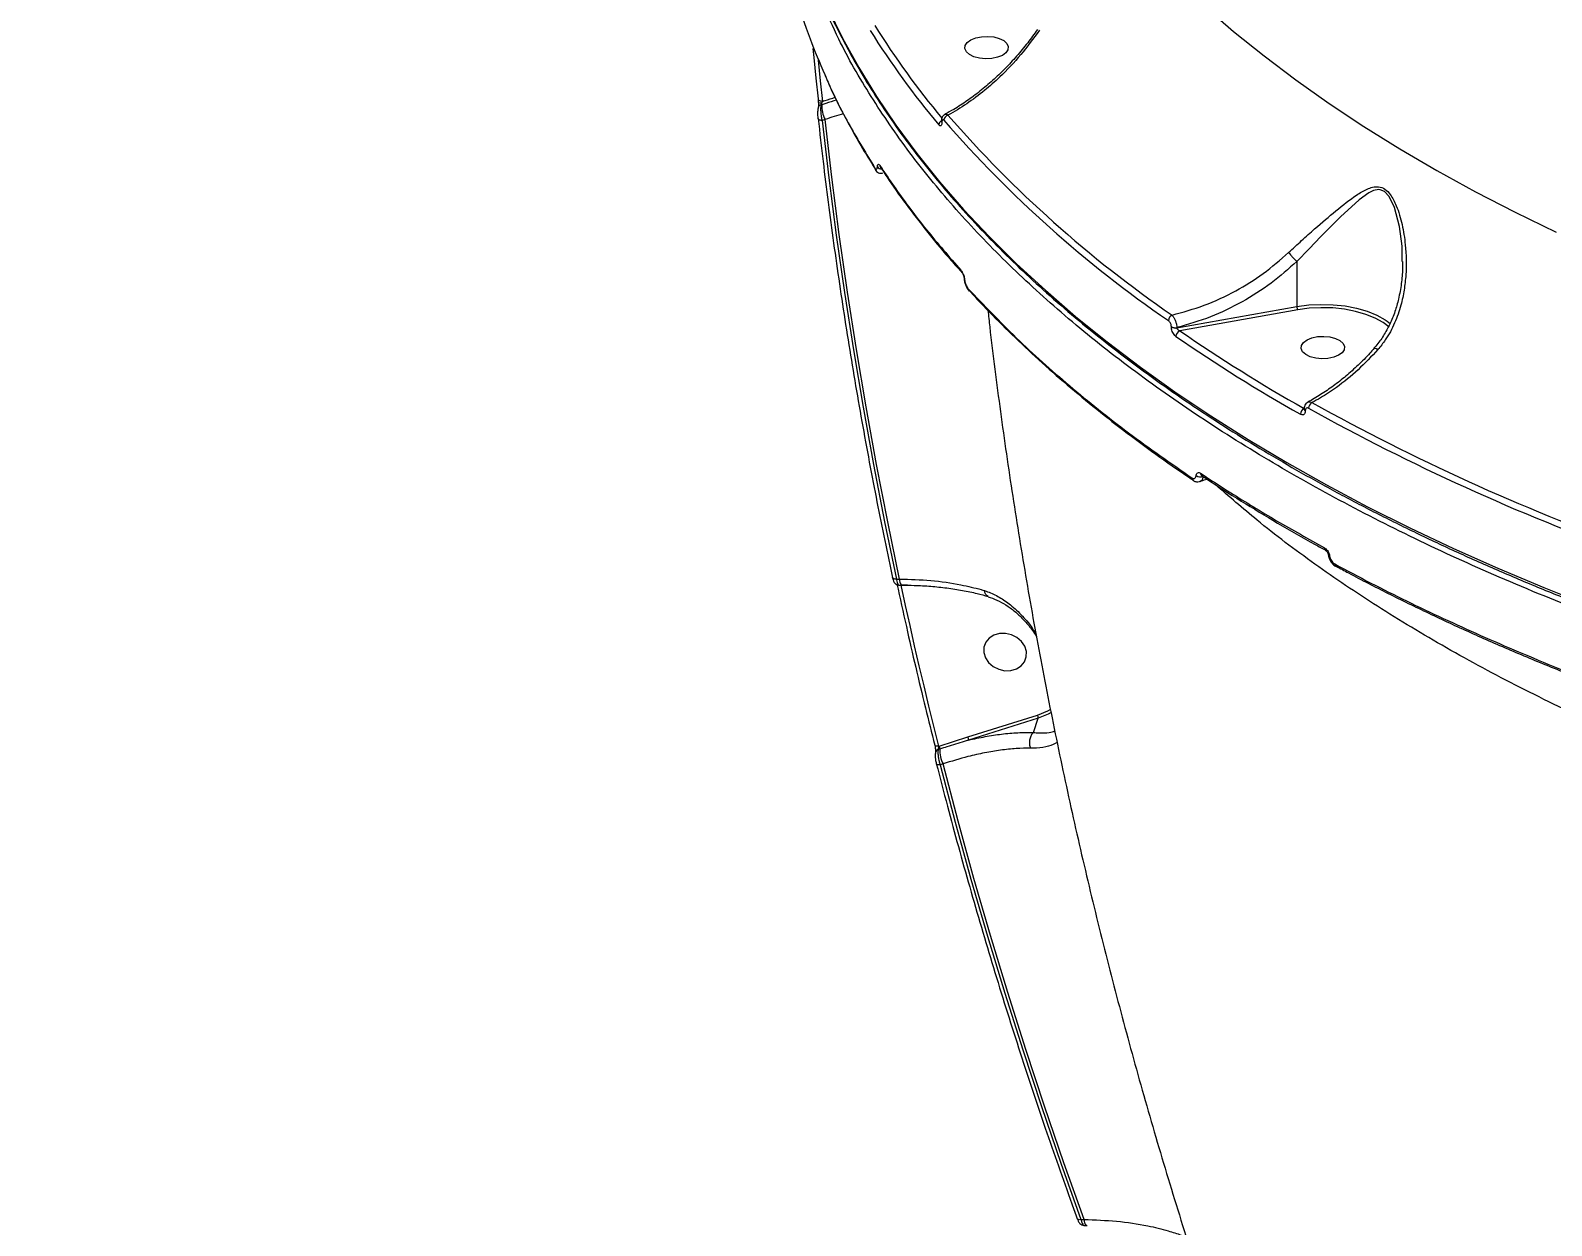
# Model space of a CAD drawing. Header units: millimetres. Extents: x -6523 to 7556, y -5559 to 6101.
# Drawn here: x 903.7 to 1218, y -1544.3 to -1297.4 of the extents above; entities that cross this region are included whole.
import ezdxf

# ---------------------------------------------------------------- set-up
doc = ezdxf.new("R2010")
doc.units = ezdxf.units.MM
for name, color, linetype in [('DIKOM_ОБЪЕКТ', 7, 'Continuous'), ('DIKOM_РАЗМЕР_ЗОНА', 7, 'Continuous'), ('DIKOM_РАЗМЕР_ОБЪЕКТА', 7, 'Continuous')]:
    doc.layers.add(name, color=color, linetype=linetype)
doc.styles.add('style1', font='arial.ttf', dxfattribs={"width": 0.8})
doc.dimstyles.new('1-50', dxfattribs={"dimtxt": 300, "dimasz": 200, "dimexe": 100, "dimexo": 0, "dimgap": 100, "dimtad": 1, "dimtxsty": 'style1', "dimcen": 200, "dimclrd": 7, "dimclre": 7, "dimclrt": 7, "dimadec": 1, "dimazin": 2, "dimtfac": 1, "dimtmove": 0, "dimatfit": 2, "dimfxl": 0, "dimlwd": 25, "dimlwe": 18, "dimarcsym": 0})

# ---------------------------------------------------------------- blocks, each defined once
blk = doc.blocks.new('*D10')
at = {"layer": 'Defpoints', "color": 0, "transparency": 16777216}
for p in [(-1823.23, 4314.24), (3842.01, -3170.82), (6537.88, -3170.82)]:
    blk.add_point(p, dxfattribs=at)
at = {"layer": 'DIKOM_РАЗМЕР_ОБЪЕКТА', "color": 7, "lineweight": 18, "transparency": 16777216}
for p, q in [((-1823.23, 4314.24), (6637.88, 4314.24)), ((3842.01, -3170.82), (6637.88, -3170.82))]:
    blk.add_line(p, q, dxfattribs=at)
at = {"layer": 'DIKOM_РАЗМЕР_ОБЪЕКТА', "color": 7, "lineweight": 25, "transparency": 16777216}
blk.add_line((6537.88, 3914.24), (6537.88, -2770.82), dxfattribs=at)
at = {"layer": 'DIKOM_РАЗМЕР_ОБЪЕКТА', "color": 7, "transparency": 16777216}
for points in [[(6471.22, 3914.24), (6604.55, 3914.24), (6537.88, 4314.24)], [(6471.22, -2770.82), (6604.55, -2770.82), (6537.88, -3170.82)]]:
    blk.add_solid(points, dxfattribs=at)
at = {"layer": 'DIKOM_РАЗМЕР_ОБЪЕКТА', "color": 7, "transparency": 16777216, "insert": (6304.71, 207.11), "char_height": 300, "attachment_point": 5, "rotation": 90, "style": 'style1'}
blk.add_mtext('7500', dxfattribs=at)
blk = doc.blocks.new('*D11')
at = {"layer": 'Defpoints', "color": 0, "transparency": 16777216}
for p in [(-5022.71, -299.32), (4115.33, -1753.09), (4115.33, -4391.39)]:
    blk.add_point(p, dxfattribs=at)
at = {"layer": 'DIKOM_РАЗМЕР_ОБЪЕКТА', "color": 7, "lineweight": 18, "transparency": 16777216}
for p, q in [((-5022.71, -299.32), (-5022.71, -4491.39)), ((4115.33, -1753.09), (4115.33, -4491.39))]:
    blk.add_line(p, q, dxfattribs=at)
at = {"layer": 'DIKOM_РАЗМЕР_ОБЪЕКТА', "color": 7, "lineweight": 25, "transparency": 16777216}
blk.add_line((-4622.71, -4391.39), (3715.33, -4391.39), dxfattribs=at)
at = {"layer": 'DIKOM_РАЗМЕР_ОБЪЕКТА', "color": 7, "transparency": 16777216}
for points in [[(-4622.71, -4324.73), (-4622.71, -4458.06), (-5022.71, -4391.39)], [(3715.33, -4324.73), (3715.33, -4458.06), (4115.33, -4391.39)]]:
    blk.add_solid(points, dxfattribs=at)
at = {"layer": 'DIKOM_РАЗМЕР_ОБЪЕКТА', "color": 7, "transparency": 16777216, "insert": (-175.12, -4158.22), "char_height": 300, "attachment_point": 5, "style": 'style1'}
blk.add_mtext('9150', dxfattribs=at)
blk = doc.blocks.new('*D12')
at = {"layer": 'Defpoints', "color": 0, "transparency": 16777216}
for p in [(-6522.71, -395.62), (6102.86, -1877.31), (6102.86, -5458.89)]:
    blk.add_point(p, dxfattribs=at)
at = {"layer": 'DIKOM_РАЗМЕР_ЗОНА', "color": 7, "lineweight": 18, "transparency": 16777216}
for p, q in [((-6522.71, -395.62), (-6522.71, -5558.89)), ((6102.86, -1877.31), (6102.86, -5558.89))]:
    blk.add_line(p, q, dxfattribs=at)
at = {"layer": 'DIKOM_РАЗМЕР_ЗОНА', "color": 7, "lineweight": 25, "transparency": 16777216}
blk.add_line((-6122.71, -5458.89), (5702.86, -5458.89), dxfattribs=at)
at = {"layer": 'DIKOM_РАЗМЕР_ЗОНА', "color": 7, "transparency": 16777216}
for points in [[(-6122.71, -5392.23), (-6122.71, -5525.56), (-6522.71, -5458.89)], [(5702.86, -5392.23), (5702.86, -5525.56), (6102.86, -5458.89)]]:
    blk.add_solid(points, dxfattribs=at)
at = {"layer": 'DIKOM_РАЗМЕР_ЗОНА', "color": 7, "transparency": 16777216, "insert": (78.38, -5225.72), "char_height": 300, "attachment_point": 5, "style": 'style1'}
blk.add_mtext('12600', dxfattribs=at)
blk = doc.blocks.new('*D13')
at = {"layer": 'Defpoints', "color": 0, "transparency": 16777216}
for p in [(-2358.18, 6101.03), (4341.71, -4605.15), (7455.88, -4605.15)]:
    blk.add_point(p, dxfattribs=at)
at = {"layer": 'DIKOM_РАЗМЕР_ЗОНА', "color": 7, "lineweight": 18, "transparency": 16777216}
for p, q in [((-2358.18, 6101.03), (7555.88, 6101.03)), ((4341.71, -4605.15), (7555.88, -4605.15))]:
    blk.add_line(p, q, dxfattribs=at)
at = {"layer": 'DIKOM_РАЗМЕР_ЗОНА', "color": 7, "lineweight": 25, "transparency": 16777216}
blk.add_line((7455.88, 5701.03), (7455.88, -4205.15), dxfattribs=at)
at = {"layer": 'DIKOM_РАЗМЕР_ЗОНА', "color": 7, "transparency": 16777216}
for points in [[(7389.22, 5701.03), (7522.55, 5701.03), (7455.88, 6101.03)], [(7389.22, -4205.15), (7522.55, -4205.15), (7455.88, -4605.15)]]:
    blk.add_solid(points, dxfattribs=at)
at = {"layer": 'DIKOM_РАЗМЕР_ЗОНА', "color": 7, "transparency": 16777216, "insert": (7222.71, 375.61), "char_height": 300, "attachment_point": 5, "rotation": 90, "style": 'style1'}
blk.add_mtext('10700', dxfattribs=at)

msp = doc.modelspace()

# ---------------------------------------------------------------- linework, layer by layer
at = {"layer": 'DIKOM_ОБЪЕКТ', "color": 7, "linetype": 'Continuous', "lineweight": 15}
for p, q in [((1067.916, -1306.776), (1068.084, -1307.155)), ((1067.227, -1312.746), (1067.021, -1312.81)), ((1067.888, -1315.812), (1067.263, -1316.007)), ((1091.928, -1316.113), (1091.928, -1316.181)), ((1092.012, -1316.318), (1092.012, -1316.387)), ((1165.352, -1345.119), (1165.352, -1354.451)), ((1140.551, -1358.859), (1165.352, -1354.451)), ((1165.515, -1355.123), (1141.162, -1359.452)), ((1184.009, -1357.464), (1184.702, -1357.991)), ((1139.42, -1358.679), (1139.42, -1358.61)), ((1140.551, -1358.791), (1140.551, -1358.859)), ((1166.831, -1375.603), (1166.831, -1375.65)), ((1167.093, -1375.95), (1167.093, -1375.997)), ((1143.935, -1390.371), (1143.888, -1390.343)), ((1082.621, -1410.75), (1083.269, -1410.749)), ((1173.459, -1408.164), (1173.407, -1408.14)), ((1083.135, -1411.982), (1083.708, -1411.981)), ((1084.012, -1412.03), (1083.512, -1412.031)), ((1083.708, -1411.981), (1083.693, -1411.98)), ((1084.926, -1412.034), (1084.012, -1412.03)), ((1097.376, -1443.352), (1111.792, -1438.832)), ((1111.912, -1439.493), (1097.497, -1444.013)), ((1110.904, -1442.437), (1111.912, -1439.493)), ((1091.335, -1445.286), (1091.457, -1445.248)), ((1091.457, -1445.248), (1097.376, -1443.352)), ((1091.589, -1445.861), (1091.225, -1445.976)), ((1090.853, -1448.858), (1090.85, -1448.843)), ((1092.25, -1448.927), (1091.648, -1449.116)), ((1119.969, -1542.884), (1119.965, -1542.873)), ((1120.735, -1543.049), (1121.396, -1543.048)), ((1121.414, -1544.281), (1121.835, -1544.28)), ((1121.835, -1544.28), (1121.821, -1544.279))]:
    msp.add_line(p, q, dxfattribs=at)
at = {"layer": 'DIKOM_ОБЪЕКТ', "color": 7, "linetype": 'Continuous', "lineweight": 15, "flags": 128}
for points in [[(1068.507, -1292.949), (1071.498, -1299.035), (1074.83, -1305.074), (1078.501, -1311.06), (1082.508, -1316.989), (1086.847, -1322.855), (1091.515, -1328.655), (1096.508, -1334.382), (1101.821, -1340.032), (1107.45, -1345.6), (1113.391, -1351.082), (1119.638, -1356.472), (1126.187, -1361.767), (1133.03, -1366.962), (1140.164, -1372.053), (1147.581, -1377.034), (1155.276, -1381.903), (1163.242, -1386.654), (1171.472, -1391.285), (1179.96, -1395.791), (1188.698, -1400.168), (1197.679, -1404.412), (1206.895, -1408.521), (1216.339, -1412.489), (1226.003, -1416.316)], [(1146.3, -1292.48), (1152.279, -1297.631), (1158.56, -1302.685), (1165.138, -1307.638), (1172.006, -1312.486), (1179.157, -1317.224), (1186.586, -1321.847), (1194.286, -1326.351), (1202.248, -1330.732), (1210.466, -1334.986), (1218.932, -1339.109)], [(1098.995, -1298.949), (1100.184, -1298.704), (1101.459, -1298.641), (1102.717, -1298.766), (1103.855, -1299.068), (1104.782, -1299.523), (1105.422, -1300.095), (1105.724, -1300.736), (1105.663, -1301.395), (1105.245, -1302.018), (1104.502, -1302.555), (1103.495, -1302.963), (1102.306, -1303.208), (1101.031, -1303.271), (1099.773, -1303.146), (1098.635, -1302.844), (1097.708, -1302.389), (1097.067, -1301.817), (1096.765, -1301.176), (1096.826, -1300.517), (1097.245, -1299.894), (1097.988, -1299.357), (1098.995, -1298.949)], [(1066.502, -1311.566), (1066.053, -1307.298), (1065.624, -1303.031), (1065.438, -1301.108)], [(1066.43, -1303.46), (1066.438, -1303.536), (1066.866, -1307.8), (1067.314, -1312.064)], [(1066.477, -1313.344), (1066.467, -1313.423), (1066.473, -1313.541)], [(1067.314, -1312.064), (1067.13, -1312.053), (1066.959, -1312.024), (1066.808, -1311.977), (1066.681, -1311.915), (1066.585, -1311.84), (1066.521, -1311.755), (1066.493, -1311.662), (1066.502, -1311.566)], [(1066.533, -1312.317), (1066.533, -1312.317), (1066.547, -1312.307)], [(1067.263, -1316.007), (1067.08, -1315.997), (1066.91, -1315.968), (1066.759, -1315.923), (1066.633, -1315.862), (1066.536, -1315.788), (1066.472, -1315.703), (1066.443, -1315.611), (1066.45, -1315.515)], [(1067.263, -1316.007), (1068.648, -1327.863), (1070.186, -1339.718), (1071.877, -1351.571), (1073.721, -1363.42), (1075.718, -1375.264), (1077.867, -1387.101), (1080.168, -1398.931), (1082.621, -1410.75)], [(1083.269, -1410.749), (1080.811, -1398.905), (1078.505, -1387.052), (1076.352, -1375.19), (1074.352, -1363.321), (1072.505, -1351.448), (1070.812, -1339.571), (1069.273, -1327.691), (1067.888, -1315.812)], [(1187.085, -1345.126), (1187.088, -1341.995), (1186.575, -1337.905), (1185.531, -1333.975), (1184.443, -1331.727), (1183.472, -1330.689), (1182.535, -1330.304), (1182.277, -1330.281), (1181.207, -1330.465), (1180.183, -1330.959), (1178.201, -1332.4), (1174.358, -1335.919), (1170.321, -1339.985), (1167.865, -1342.498), (1165.352, -1345.116), (1165.351, -1345.117), (1165.351, -1345.117)], [(1165.352, -1354.451), (1167.794, -1354.125), (1170.304, -1353.994), (1172.824, -1354.062), (1175.294, -1354.327), (1177.657, -1354.783), (1179.857, -1355.419), (1181.843, -1356.221), (1183.569, -1357.169), (1184.009, -1357.464)], [(1184.347, -1358.614), (1183.179, -1357.758), (1181.505, -1356.839), (1179.579, -1356.062), (1177.446, -1355.445), (1175.155, -1355.003), (1172.76, -1354.746), (1170.317, -1354.68), (1167.883, -1354.807), (1165.515, -1355.123)], [(1168.454, -1360.911), (1169.643, -1360.666), (1170.918, -1360.604), (1172.176, -1360.728), (1173.314, -1361.031), (1174.241, -1361.486), (1174.882, -1362.057), (1175.184, -1362.698), (1175.123, -1363.357), (1174.704, -1363.981), (1173.961, -1364.518), (1172.954, -1364.926), (1171.765, -1365.171), (1170.49, -1365.234), (1169.232, -1365.109), (1168.094, -1364.807), (1167.167, -1364.351), (1166.526, -1363.78), (1166.224, -1363.139), (1166.285, -1362.48), (1166.704, -1361.857), (1167.447, -1361.319), (1168.454, -1360.911)], [(1082.621, -1410.75), (1082.441, -1410.754), (1082.273, -1410.74), (1082.124, -1410.708), (1081.999, -1410.659), (1081.904, -1410.594), (1081.841, -1410.517), (1081.817, -1410.452)], [(1083.512, -1412.031), (1084.424, -1416.194), (1085.355, -1420.355), (1086.305, -1424.514), (1087.274, -1428.672), (1088.261, -1432.828), (1089.267, -1436.983), (1090.292, -1441.136), (1091.335, -1445.286)], [(1103.88, -1421.994), (1102.725, -1422.33), (1101.759, -1422.949), (1101.061, -1423.8), (1100.688, -1424.815), (1100.669, -1425.911), (1101.006, -1426.999), (1101.672, -1427.992), (1102.612, -1428.809), (1103.752, -1429.384), (1104.998, -1429.669), (1106.249, -1429.643), (1107.404, -1429.307), (1108.369, -1428.688), (1109.067, -1427.837), (1109.441, -1426.823), (1109.46, -1425.726), (1109.123, -1424.638), (1108.457, -1423.645), (1107.516, -1422.828), (1106.377, -1422.254), (1105.131, -1421.968), (1103.88, -1421.994)], [(1111.792, -1438.832), (1113.918, -1437.968), (1114.519, -1437.648)], [(1114.613, -1438.335), (1113.995, -1438.657), (1111.912, -1439.493)], [(1091.335, -1445.286), (1091.155, -1445.296), (1090.988, -1445.287), (1090.84, -1445.26), (1090.717, -1445.215), (1090.623, -1445.153), (1090.561, -1445.078), (1090.54, -1445.025)], [(1091.648, -1449.116), (1091.468, -1449.127), (1091.302, -1449.118), (1091.154, -1449.091), (1091.031, -1449.047), (1090.937, -1448.986), (1090.875, -1448.912), (1090.853, -1448.858)], [(1091.648, -1449.116), (1094.757, -1460.931), (1098.018, -1472.729), (1101.43, -1484.506), (1104.992, -1496.263), (1108.704, -1507.997), (1112.566, -1519.708), (1116.576, -1531.392), (1120.735, -1543.049)], [(1121.396, -1543.048), (1117.227, -1531.368), (1113.208, -1519.66), (1109.338, -1507.927), (1105.618, -1496.169), (1102.049, -1484.389), (1098.631, -1472.587), (1095.365, -1460.766), (1092.25, -1448.927)], [(1120.735, -1543.049), (1120.56, -1543.074), (1120.398, -1543.08), (1120.255, -1543.067), (1120.135, -1543.034), (1120.044, -1542.983), (1119.984, -1542.916), (1119.969, -1542.884)], [(1122.005, -1544.329), (1121.83, -1544.355), (1121.668, -1544.361), (1121.524, -1544.348), (1121.404, -1544.315), (1121.313, -1544.264), (1121.254, -1544.196), (1121.24, -1544.167)]]:
    msp.add_lwpolyline(points, dxfattribs=at)
at = {"layer": 'DIKOM_ОБЪЕКТ', "color": 7, "linetype": 'Continuous', "lineweight": 15}
for centre, radius, start, end in [((1223.904, -1205.585), 173.084, 212.03978, 220.03685), ((1224.324, -1204.913), 172.452, 212.03737, 219.88781), ((1067.172, -1313.508), 0.714, 102.16863, 166.71715), ((1066.988, -1310.185), 2.18, 257.94894, 275.12348), ((1066.281, -1312.656), 0.95, 354.55798, 18.3688), ((1072.929, -1313.12), 5.714, 176.24363, 208.0992), ((1092.506, -1316.986), 1.122, 120.48926, 176.98995), ((1092.245, -1316.104), 0.317, 183.32937, 222.5371), ((1092.241, -1316.175), 0.313, 180.18168, 222.72781), ((1093.587, -1316.04), 1.167, 105.67109, 176.22085), ((1277.57, -1155.106), 245.265, 220.98433, 235.54518), ((1278.01, -1154.416), 244.721, 220.98418, 235.54514), ((1078.88, -1325.866), 0.689, 180.2503, 214.53403), ((1079.577, -1324.995), 1.059, 213.12021, 271.15646), ((1079.873, -1325.279), 0.687, 180.06637, 214.50945), ((1096.592, -1346.96), 0.655, 179.15702, 222.918), ((1096.823, -1348.73), 0.204, 187.82325, 236.8285), ((1098.119, -1350.792), 0.652, 179.22905, 225.35673), ((1166.752, -1354.467), 1.401, 179.35333, 207.92859), ((1140.139, -1357.403), 1.33, 115.96988, 177.49083), ((1140.223, -1357.211), 1.613, 240.14298, 281.70145), ((1140.223, -1357.28), 1.613, 240.13395, 281.71048), ((1141.685, -1360.67), 1.326, 113.23169, 177.68958), ((1335.222, -1077.801), 343.447, 235.43295, 240.49615), ((1335.607, -1077.233), 342.719, 235.4337, 240.49555), ((1167.494, -1376.751), 1.414, 118.41305, 178.36942), ((1167.258, -1375.553), 0.43, 187.46078, 247.47898), ((1167.254, -1375.604), 0.425, 185.59362, 247.71627), ((1169.208, -1375.516), 1.436, 121.60587, 178.18749), ((1388.295, -977.819), 454.706, 240.98889, 250.13039), ((1388.479, -977.547), 453.671, 240.98846, 250.13059), ((1146.037, -1388.911), 0.585, 176.27311, 234.42839), ((1144.244, -1389.871), 0.592, 176.73061, 232.96321), ((1145.436, -1388.219), 1.44, 232.10767, 292.26395), ((1171.591, -1404.343), 0.558, 174.85364, 238.02572), ((1172.175, -1405.631), 0.35, 196.74446, 258.62141), ((1173.724, -1407.674), 0.563, 175.07612, 235.78864), ((1084.903, -1410.875), 1.638, 175.57576, 222.39266), ((1083.372, -1410.812), 1.227, 246.76252, 276.58252), ((1110.893, -1439.337), 1.031, 351.31033, 29.37209), ((1090.45, -1445.786), 1.142, 356.22931, 28.12445), ((1096.478, -1443.858), 1.03, 351.30937, 29.37305), ((1091.401, -1446.697), 0.743, 103.74669, 168.33524), ((1097.292, -1446.236), 5.715, 176.24489, 208.0946), ((1123.02, -1543.176), 1.629, 175.48925, 222.59479)]:
    msp.add_arc(centre, radius, start, end, dxfattribs=at)
for points, knots in [([(1061.791, -1290.158), (1062.717, -1293.172), (1064.4, -1298.651), (1066.753, -1304.065), (1067.812, -1306.501)], [0, 0, 0, 0, 0.5500066, 1, 1, 1, 1]), ([(1067.769, -1291.4), (1068.007, -1291.959), (1069.072, -1294.455), (1071.272, -1298.853), (1074.377, -1304.585), (1077.808, -1310.269), (1081.534, -1315.902), (1085.56, -1321.481), (1089.881, -1327), (1094.494, -1332.456), (1099.394, -1337.844), (1104.58, -1343.16), (1110.046, -1348.4), (1115.789, -1353.56), (1121.803, -1358.637), (1128.085, -1363.626), (1134.63, -1368.524), (1141.432, -1373.326), (1148.487, -1378.03), (1155.789, -1382.632), (1163.332, -1387.128), (1171.111, -1391.516), (1179.121, -1395.791), (1187.354, -1399.951), (1195.805, -1403.992), (1204.467, -1407.912), (1213.334, -1411.708), (1222.4, -1415.377), (1231.656, -1418.915), (1241.097, -1422.322), (1250.716, -1425.593), (1260.504, -1428.726), (1270.455, -1431.72), (1280.561, -1434.572), (1290.815, -1437.28), (1301.208, -1439.842), (1311.734, -1442.255), (1322.384, -1444.519), (1333.151, -1446.632), (1344.025, -1448.591), (1354.999, -1450.396), (1366.065, -1452.044), (1377.215, -1453.536), (1388.439, -1454.869), (1399.73, -1456.044), (1411.08, -1457.058), (1422.478, -1457.911), (1433.918, -1458.603), (1445.391, -1459.133), (1456.887, -1459.499), (1467.134, -1459.687), (1473.547, -1459.713), (1476.121, -1459.724)], [0, 0, 0, 0, 0.0058769, 0.0262678, 0.0466646, 0.067067, 0.087475, 0.1078878, 0.128305, 0.1487261, 0.1691502, 0.1895772, 0.2100064, 0.2304374, 0.2508698, 0.2713031, 0.291737, 0.3121716, 0.332606, 0.3530404, 0.373475, 0.3939091, 0.4143427, 0.4347762, 0.4552089, 0.4756412, 0.496073, 0.5165039, 0.5369347, 0.5573647, 0.5777943, 0.5982233, 0.6186517, 0.6390797, 0.6595071, 0.6799342, 0.7003609, 0.7207872, 0.7412134, 0.7616387, 0.782064, 0.8024892, 0.8229139, 0.8433384, 0.8637626, 0.8841867, 0.9046107, 0.9250349, 0.9454586, 0.9658823, 0.986306, 1, 1, 1, 1]), ([(1619.829, -1448.083), (1615.507, -1448.863), (1603.865, -1450.963), (1584.559, -1453.863), (1561.895, -1456.614), (1538.744, -1458.728), (1515.174, -1460.18), (1491.256, -1460.947), (1467.518, -1461.012), (1444.037, -1460.391), (1420.883, -1459.116), (1397.678, -1457.165), (1374.503, -1454.517), (1351.441, -1451.163), (1328.999, -1447.177), (1307.241, -1442.589), (1286.212, -1437.438), (1265.568, -1431.641), (1245.402, -1425.192), (1225.796, -1418.095), (1207.181, -1410.508), (1189.598, -1402.469), (1173.064, -1394.023), (1157.31, -1385.034), (1142.426, -1375.51), (1128.486, -1365.471), (1115.796, -1355.138), (1104.37, -1344.554), (1094.2, -1333.766), (1085.099, -1322.599), (1077.219, -1311.069), (1071.203, -1300.704), (1068.401, -1294.163), (1067.321, -1291.641)], [0, 0, 0, 0, 0.0192582, 0.0518831, 0.0845332, 0.117158, 0.1507303, 0.1843303, 0.2179029, 0.2505276, 0.2831773, 0.3158024, 0.3493748, 0.3829745, 0.4165472, 0.449172, 0.4818217, 0.5144468, 0.5480193, 0.5816191, 0.6151914, 0.6478161, 0.6804664, 0.7130911, 0.7466635, 0.7802634, 0.8138358, 0.8464606, 0.8791105, 0.9117353, 0.9453077, 0.9789074, 1, 1, 1, 1]), ([(1111.756, -1297.226), (1111.09, -1298.148), (1109.718, -1300.051), (1107.46, -1302.755), (1105.04, -1305.363), (1102.506, -1307.782), (1099.887, -1310.001), (1097.203, -1311.988), (1094.766, -1313.584), (1093.226, -1314.403), (1092.603, -1314.734)], [0, 0, 0, 0, 0.1223198, 0.2523767, 0.3833757, 0.5150878, 0.646463, 0.7783343, 0.9103513, 1, 1, 1, 1]), ([(1112.154, -1297.375), (1110.898, -1299.089), (1108.356, -1302.557), (1104.479, -1306.626), (1100.714, -1309.967), (1097.136, -1312.676), (1094.566, -1314.166), (1093.272, -1314.917)], [0, 0, 0, 0, 0.23086546, 0.46717588, 0.62657298, 0.81199296, 1, 1, 1, 1]), ([(1067.812, -1306.501), (1068.035, -1307.044), (1069.49, -1310.593), (1072.855, -1317.071), (1076.412, -1322.937), (1078.191, -1325.869)], [0, 0, 0, 0, 0.08279005, 0.54139656, 1, 1, 1, 1]), ([(1068.711, -1308.572), (1068.87, -1308.934), (1069.881, -1311.238), (1072.049, -1315.447), (1075.03, -1320.896), (1077.214, -1324.388), (1078.214, -1325.985)], [0, 0, 0, 0, 0.061481, 0.3915244, 0.7216795, 1, 1, 1, 1]), ([(1066.45, -1315.515), (1066.435, -1315.345), (1066.405, -1315.007), (1066.396, -1314.445), (1066.417, -1313.921), (1066.455, -1313.666), (1066.473, -1313.541)], [0, 0, 0, 0, 0.2566076, 0.5136506, 0.761204, 1, 1, 1, 1]), ([(1066.53, -1312.637), (1066.529, -1312.712), (1066.527, -1312.908), (1066.506, -1313.15), (1066.485, -1313.306), (1066.477, -1313.342), (1066.476, -1313.344)], [0, 0, 0, 0, 0.2536689, 0.66451636, 0.97334189, 1, 1, 1, 1]), ([(1066.547, -1312.307), (1066.545, -1312.232), (1066.538, -1311.972), (1066.517, -1311.735), (1066.502, -1311.566)], [0, 0, 0, 0, 0.2879296, 1, 1, 1, 1]), ([(1066.531, -1312.317), (1066.532, -1312.357), (1066.536, -1312.465), (1066.532, -1312.571), (1066.53, -1312.637)], [0, 0, 0, 0, 0.3732368, 1, 1, 1, 1]), ([(1067.021, -1312.81), (1066.996, -1313.016), (1066.945, -1313.433), (1066.974, -1314.284), (1067.077, -1315.192), (1067.201, -1315.737), (1067.263, -1316.007)], [0, 0, 0, 0, 0.2425079, 0.4917127, 0.7472898, 1, 1, 1, 1]), ([(1067.183, -1312.356), (1067.161, -1312.408), (1067.117, -1312.516), (1067.063, -1312.666), (1067.033, -1312.763), (1067.024, -1312.801), (1067.021, -1312.81)], [0, 0, 0, 0, 0.328387, 0.6787606, 0.9204939, 1, 1, 1, 1]), ([(1067.314, -1312.064), (1067.283, -1312.13), (1067.239, -1312.223), (1067.195, -1312.327), (1067.183, -1312.356)], [0, 0, 0, 0, 0.7207929, 1, 1, 1, 1]), ([(1070.259, -1311.796), (1069.516, -1312.029), (1068.508, -1312.343), (1067.493, -1312.662), (1067.227, -1312.746)], [0, 0, 0, 0, 0.7375576, 1, 1, 1, 1]), ([(1067.314, -1312.064), (1067.507, -1312.003), (1068.393, -1311.723), (1069.277, -1311.438), (1069.969, -1311.215)], [0, 0, 0, 0, 0.2172115, 1, 1, 1, 1]), ([(1066.443, -1315.61), (1066.778, -1318.567), (1067.749, -1327.141), (1069.593, -1341.331), (1072.075, -1358.175), (1074.869, -1375.01), (1077.917, -1391.536), (1080.303, -1403.347), (1081.625, -1409.551), (1081.817, -1410.452)], [0, 0, 0, 0, 0.0934429, 0.270903, 0.4483654, 0.6258279, 0.8032915, 0.9714174, 1, 1, 1, 1]), ([(1071.676, -1314.638), (1071.66, -1314.642), (1070.432, -1314.963), (1069.152, -1315.39), (1067.888, -1315.812)], [0, 0, 0, 0, 0.0128773, 1, 1, 1, 1]), ([(1092.012, -1316.387), (1092.01, -1316.459), (1092.004, -1316.673), (1091.939, -1316.953), (1091.797, -1317.134), (1091.603, -1317.143), (1091.458, -1316.999), (1091.385, -1316.927)], [0, 0, 0, 0, 0.1082935, 0.3204411, 0.543084, 0.7716047, 1, 1, 1, 1]), ([(1091.926, -1316.176), (1091.927, -1316.206), (1091.928, -1316.285), (1091.916, -1316.35), (1091.915, -1316.354), (1091.915, -1316.356)], [0, 0, 0, 0, 0.26658512, 0.7084006, 1, 1, 1, 1]), ([(1092.616, -1314.772), (1092.535, -1314.814), (1092.346, -1314.912), (1092.14, -1315.182), (1091.988, -1315.534), (1091.923, -1315.844), (1091.938, -1316.061), (1091.942, -1316.122)], [0, 0, 0, 0, 0.1631341, 0.3798024, 0.6093515, 0.891739, 1, 1, 1, 1]), ([(1092.423, -1315.963), (1092.374, -1315.916), (1092.278, -1315.822), (1092.151, -1315.828), (1092.058, -1315.946), (1092.017, -1316.13), (1092.013, -1316.27), (1092.012, -1316.318)], [0, 0, 0, 0, 0.2287796, 0.4577975, 0.6785222, 0.8883697, 1, 1, 1, 1]), ([(1092.614, -1314.76), (1092.709, -1314.731), (1092.902, -1314.671), (1093.147, -1314.834), (1093.272, -1314.917)], [0, 0, 0, 0, 0.48950422, 1, 1, 1, 1]), ([(1078.191, -1325.869), (1078.253, -1325.95), (1078.376, -1326.111), (1078.536, -1326.108), (1078.65, -1325.932), (1078.677, -1325.687), (1078.69, -1325.574)], [0, 0, 0, 0, 0.2632392, 0.5266525, 0.7813176, 1, 1, 1, 1]), ([(1078.69, -1325.574), (1078.703, -1325.461), (1078.729, -1325.219), (1078.843, -1325.046), (1079.001, -1325.043), (1079.124, -1325.201), (1079.186, -1325.28)], [0, 0, 0, 0, 0.2213668, 0.4743895, 0.7372841, 1, 1, 1, 1]), ([(1079.186, -1325.28), (1079.399, -1325.605), (1080.468, -1327.231), (1083.541, -1331.704), (1088.723, -1338.647), (1093.531, -1344.181), (1095.937, -1346.95)], [0, 0, 0, 0, 0.0441416, 0.2207218, 0.6100164, 1, 1, 1, 1]), ([(1079.296, -1325.652), (1079.294, -1325.649), (1079.291, -1325.645), (1079.297, -1325.654), (1079.297, -1325.655)], [0, 0, 0, 0, 0.8347269, 1, 1, 1, 1]), ([(1079.336, -1325.646), (1079.928, -1326.564), (1081.736, -1329.368), (1085.076, -1333.996), (1089.353, -1339.517), (1092.998, -1343.927), (1095.31, -1346.471), (1095.996, -1347.226)], [0, 0, 0, 0, 0.12482621, 0.38126757, 0.63712561, 0.89229257, 1, 1, 1, 1]), ([(1078.302, -1326.23), (1078.321, -1326.263), (1078.423, -1326.439), (1078.663, -1326.691), (1079.1, -1326.912), (1079.52, -1326.956), (1079.739, -1326.858), (1079.824, -1326.82)], [0, 0, 0, 0, 0.070344, 0.3723021, 0.6290926, 0.8562531, 1, 1, 1, 1]), ([(1163.633, -1343.298), (1164.534, -1342.46), (1166.352, -1340.772), (1169.657, -1337.839), (1173.484, -1334.566), (1177.003, -1331.795), (1179.491, -1330.298), (1181.004, -1329.751), (1182.245, -1329.619), (1183.545, -1330.08), (1184.87, -1331.464), (1186.141, -1333.983), (1187.169, -1337.535), (1187.921, -1342.334), (1188.011, -1346.899), (1187.549, -1351.058), (1186.839, -1354.413), (1185.619, -1357.907), (1183.982, -1360.991), (1182.612, -1362.683), (1182.086, -1363.333)], [0, 0, 0, 0, 0.0563545, 0.1136121, 0.2103705, 0.3099837, 0.3619792, 0.3883035, 0.415338, 0.4457384, 0.4740999, 0.5167995, 0.5802327, 0.6452962, 0.7405615, 0.7897121, 0.8388458, 0.8993622, 0.9613622, 1, 1, 1, 1]), ([(1139.557, -1356.207), (1141.779, -1355.598), (1146.284, -1354.364), (1152.617, -1351.384), (1158.538, -1347.743), (1161.921, -1344.792), (1163.633, -1343.298)], [0, 0, 0, 0, 0.2536085, 0.5139741, 0.7539721, 1, 1, 1, 1]), ([(1163.633, -1343.298), (1163.67, -1343.345), (1163.777, -1343.484), (1164.034, -1343.792), (1164.43, -1344.229), (1164.912, -1344.72), (1165.205, -1344.985), (1165.351, -1345.117)], [0, 0, 0, 0, 0.0873216, 0.2536098, 0.5023967, 0.7511751, 1, 1, 1, 1]), ([(1095.937, -1346.95), (1095.993, -1347.018), (1096.132, -1347.188), (1096.336, -1347.55), (1096.52, -1348.001), (1096.655, -1348.463), (1096.693, -1348.755), (1096.712, -1348.901)], [0, 0, 0, 0, 0.1655166, 0.412016, 0.6200491, 0.8097134, 1, 1, 1, 1]), ([(1096.105, -1347.4), (1096.113, -1347.409), (1096.14, -1347.437), (1096.246, -1347.589), (1096.382, -1347.854), (1096.507, -1348.185), (1096.581, -1348.477), (1096.615, -1348.67), (1096.619, -1348.741), (1096.619, -1348.755)], [0, 0, 0, 0, 0.07478116, 0.26197953, 0.49089583, 0.69287721, 0.85013254, 0.9718692, 1, 1, 1, 1]), ([(1165.352, -1345.119), (1163.62, -1346.662), (1160.112, -1349.786), (1154.05, -1353.609), (1147.493, -1356.79), (1142.885, -1358.118), (1140.551, -1358.791)], [0, 0, 0, 0, 0.24197103, 0.4901387, 0.7417764, 1, 1, 1, 1]), ([(1165.351, -1345.117), (1165.351, -1345.117), (1165.351, -1345.118), (1165.352, -1345.118), (1165.352, -1345.119), (1165.352, -1345.119)], [0, 0, 0, 0, 0.3574239, 0.9016223, 1, 1, 1, 1]), ([(1187.17, -1345.127), (1187.178, -1345.626), (1187.201, -1347.158), (1186.952, -1349.767), (1186.43, -1352.731), (1185.638, -1355.544), (1184.609, -1358.082), (1183.27, -1360.455), (1182.154, -1362.103), (1181.406, -1362.885), (1181.272, -1363.025)], [0, 0, 0, 0, 0.0768672, 0.2363629, 0.4048882, 0.5435437, 0.6906425, 0.8323057, 0.9699295, 1, 1, 1, 1]), ([(1096.622, -1348.757), (1096.622, -1348.762), (1096.629, -1349.013), (1096.748, -1349.55), (1097.017, -1350.29), (1097.307, -1350.863), (1097.56, -1351.109), (1097.652, -1351.199)], [0, 0, 0, 0, 0.0058092, 0.2782278, 0.5431762, 0.832916, 1, 1, 1, 1]), ([(1096.712, -1348.901), (1096.73, -1349.043), (1096.766, -1349.328), (1096.898, -1349.776), (1097.077, -1350.209), (1097.276, -1350.555), (1097.412, -1350.717), (1097.467, -1350.783)], [0, 0, 0, 0, 0.192067, 0.3835906, 0.5902185, 0.8340897, 1, 1, 1, 1]), ([(1097.467, -1350.783), (1100.715, -1354.191), (1107.211, -1361.008), (1118.32, -1370.912), (1130.337, -1380.581), (1139.214, -1386.752), (1143.653, -1389.837)], [0, 0, 0, 0, 0.24859545, 0.49719018, 0.74859441, 1, 1, 1, 1]), ([(1097.721, -1351.208), (1098.227, -1351.77), (1100.356, -1354.135), (1104.398, -1358.233), (1109.848, -1363.497), (1115.599, -1368.68), (1121.621, -1373.783), (1127.908, -1378.8), (1134.475, -1383.72), (1139.829, -1387.56), (1143.08, -1389.723), (1143.967, -1390.313)], [0, 0, 0, 0, 0.0404852, 0.1703514, 0.300349, 0.4304445, 0.5606088, 0.6908078, 0.8210042, 0.9511616, 1, 1, 1, 1]), ([(1101.517, -1355.226), (1101.64, -1356.371), (1102.391, -1363.357), (1104.075, -1376.166), (1106.586, -1393.651), (1109.437, -1411.115), (1112.593, -1428.558), (1116.063, -1445.973), (1119.843, -1463.355), (1123.935, -1480.701), (1128.336, -1498.006), (1133.046, -1515.264), (1138.065, -1532.471), (1143.389, -1549.623), (1149.02, -1566.714), (1154.955, -1583.74), (1161.193, -1600.696), (1167.733, -1617.578), (1174.573, -1634.38), (1181.711, -1651.098), (1189.146, -1667.727), (1196.876, -1684.263), (1204.899, -1700.7), (1213.211, -1717.035), (1221.817, -1733.26), (1230.475, -1748.992), (1236.395, -1759.25), (1239.244, -1764.187)], [0, 0, 0, 0, 0.0080362, 0.0490173, 0.0900368, 0.1310958, 0.1721951, 0.213335, 0.2545163, 0.2957395, 0.3370051, 0.3783137, 0.4196651, 0.46106, 0.5024979, 0.543979, 0.5855037, 0.627071, 0.6686811, 0.7103338, 0.7520289, 0.7937651, 0.8355423, 0.8773601, 0.9192178, 0.9611142, 1, 1, 1, 1]), ([(1139.42, -1358.61), (1139.414, -1358.514), (1139.401, -1358.321), (1139.303, -1358.007), (1139.157, -1357.716), (1138.985, -1357.485), (1138.864, -1357.388), (1138.81, -1357.344)], [0, 0, 0, 0, 0.204038, 0.4080222, 0.6135136, 0.8265086, 1, 1, 1, 1]), ([(1139.557, -1356.207), (1139.639, -1356.3), (1139.824, -1356.508), (1140.094, -1356.991), (1140.33, -1357.584), (1140.499, -1358.217), (1140.533, -1358.599), (1140.551, -1358.791)], [0, 0, 0, 0, 0.1700674, 0.3807957, 0.5866989, 0.7930978, 1, 1, 1, 1]), ([(1140.36, -1360.617), (1140.277, -1360.55), (1140.089, -1360.401), (1139.823, -1360.042), (1139.6, -1359.596), (1139.449, -1359.118), (1139.43, -1358.825), (1139.42, -1358.679)], [0, 0, 0, 0, 0.1742201, 0.3896038, 0.5957967, 0.7978977, 1, 1, 1, 1]), ([(1140.551, -1358.859), (1140.555, -1358.899), (1140.559, -1358.948), (1140.599, -1359.048), (1140.672, -1359.161), (1140.819, -1359.295), (1140.989, -1359.396), (1141.108, -1359.434), (1141.162, -1359.452)], [0, 0, 0, 0, 0.14459701, 0.17549244, 0.36260253, 0.57105244, 0.80458269, 1, 1, 1, 1]), ([(1181.315, -1363.061), (1181.015, -1363.409), (1179.951, -1364.642), (1178.001, -1366.577), (1175.492, -1368.841), (1172.902, -1370.885), (1170.271, -1372.654), (1168.495, -1373.756), (1167.607, -1374.179), (1167.601, -1374.181)], [0, 0, 0, 0, 0.0729585, 0.2581382, 0.4439267, 0.6296988, 0.8148375, 0.99894, 1, 1, 1, 1]), ([(1182.086, -1363.333), (1180.743, -1364.764), (1178.024, -1367.66), (1173.987, -1370.9), (1170.761, -1373.038), (1169.053, -1373.967), (1168.455, -1374.293)], [0, 0, 0, 0, 0.3181941, 0.6439671, 0.8752533, 1, 1, 1, 1]), ([(1182.086, -1363.333), (1182.06, -1363.317), (1181.957, -1363.256), (1181.731, -1363.139), (1181.474, -1363.047), (1181.4, -1363.096), (1181.367, -1363.119)], [0, 0, 0, 0, 0.0710346, 0.2782611, 0.675158, 1, 1, 1, 1]), ([(1167.093, -1375.997), (1167.088, -1376.089), (1167.076, -1376.321), (1166.954, -1376.614), (1166.725, -1376.811), (1166.421, -1376.861), (1166.194, -1376.761), (1166.08, -1376.71)], [0, 0, 0, 0, 0.1407722, 0.35527, 0.5700166, 0.7849173, 1, 1, 1, 1]), ([(1166.83, -1375.647), (1166.829, -1375.671), (1166.828, -1375.727), (1166.826, -1375.727), (1166.825, -1375.727)], [0, 0, 0, 0, 0.4407889, 1, 1, 1, 1]), ([(1167.613, -1374.22), (1167.499, -1374.282), (1167.236, -1374.422), (1166.981, -1374.824), (1166.836, -1375.234), (1166.849, -1375.507), (1166.853, -1375.608)], [0, 0, 0, 0, 0.2287547, 0.5240088, 0.8249435, 1, 1, 1, 1]), ([(1167.772, -1375.471), (1167.696, -1375.438), (1167.544, -1375.371), (1167.34, -1375.405), (1167.187, -1375.536), (1167.105, -1375.732), (1167.097, -1375.888), (1167.093, -1375.95)], [0, 0, 0, 0, 0.21422576, 0.4284481, 0.64287865, 0.85770077, 1, 1, 1, 1]), ([(1167.613, -1374.201), (1167.621, -1374.194), (1167.723, -1374.101), (1168.016, -1374.1), (1168.308, -1374.229), (1168.455, -1374.293)], [0, 0, 0, 0, 0.0409826, 0.5202493, 1, 1, 1, 1]), ([(1144.552, -1389.355), (1144.555, -1389.329), (1144.576, -1389.173), (1144.662, -1388.933), (1144.868, -1388.747), (1145.142, -1388.709), (1145.349, -1388.819), (1145.453, -1388.873)], [0, 0, 0, 0, 0.0479206, 0.2856199, 0.523592, 0.7617965, 1, 1, 1, 1]), ([(1145.453, -1388.873), (1145.862, -1389.144), (1147.911, -1390.499), (1153.055, -1393.807), (1161.08, -1398.722), (1167.715, -1402.435), (1171.035, -1404.293)], [0, 0, 0, 0, 0.05077081, 0.25385744, 0.62670264, 1, 1, 1, 1]), ([(1143.653, -1389.837), (1143.756, -1389.892), (1143.962, -1390.002), (1144.235, -1389.965), (1144.441, -1389.779), (1144.528, -1389.538), (1144.549, -1389.381), (1144.552, -1389.355)], [0, 0, 0, 0, 0.2378307, 0.4755332, 0.7135085, 0.951515, 1, 1, 1, 1]), ([(1143.893, -1390.335), (1143.926, -1390.361), (1144.134, -1390.523), (1144.568, -1390.654), (1145.063, -1390.684), (1145.289, -1390.566), (1145.341, -1390.538)], [0, 0, 0, 0, 0.0813072, 0.5098109, 0.8855393, 1, 1, 1, 1]), ([(1145.982, -1389.551), (1145.975, -1389.596), (1145.935, -1389.86), (1145.77, -1390.246), (1145.534, -1390.531), (1145.361, -1390.548), (1145.345, -1390.549)], [0, 0, 0, 0, 0.0882706, 0.5215697, 0.9544665, 1, 1, 1, 1]), ([(1145.354, -1390.578), (1145.448, -1390.538), (1145.923, -1390.332), (1146.39, -1390.2), (1146.765, -1390.093)], [0, 0, 0, 0, 0.1972166, 1, 1, 1, 1]), ([(1145.691, -1389.383), (1145.689, -1389.382), (1145.684, -1389.38), (1145.691, -1389.384), (1145.694, -1389.387)], [0, 0, 0, 0, 0.4600923, 1, 1, 1, 1]), ([(1145.701, -1389.379), (1145.998, -1389.581), (1148.626, -1391.365), (1153.825, -1394.641), (1161.324, -1399.185), (1167.166, -1402.569), (1170.567, -1404.404), (1171.303, -1404.801)], [0, 0, 0, 0, 0.0374481, 0.3309271, 0.6250399, 0.918885, 1, 1, 1, 1]), ([(1551.643, -1488.074), (1545.459, -1488.574), (1533.082, -1489.574), (1514.339, -1490.489), (1495.527, -1490.975), (1476.423, -1490.985), (1457.069, -1490.504), (1437.508, -1489.509), (1418.056, -1488.012), (1398.211, -1485.957), (1378.042, -1483.29), (1357.631, -1479.972), (1337.399, -1476.045), (1317.428, -1471.498), (1297.795, -1466.33), (1278.955, -1460.66), (1260.953, -1454.522), (1243.816, -1447.958), (1227.241, -1440.852), (1211.313, -1433.206), (1196.108, -1425.032), (1181.961, -1416.521), (1168.936, -1407.698), (1157.748, -1399.305), (1151.335, -1393.684), (1148.518, -1391.215)], [0, 0, 0, 0, 0.0398965, 0.0798412, 0.1197855, 0.1596822, 0.2012148, 0.2428019, 0.2843884, 0.3259212, 0.3710795, 0.4162723, 0.4614304, 0.5079075, 0.5544226, 0.6008996, 0.645908, 0.6909519, 0.7359602, 0.7822822, 0.8286423, 0.8749638, 0.9198659, 0.9648023, 1, 1, 1, 1]), ([(1171.035, -1404.293), (1171.075, -1404.317), (1171.234, -1404.411), (1171.506, -1404.654), (1171.8, -1405.058), (1172.02, -1405.518), (1172.077, -1405.822), (1172.106, -1405.975)], [0, 0, 0, 0, 0.0796488, 0.3195501, 0.5498543, 0.7749081, 1, 1, 1, 1]), ([(1171.289, -1404.815), (1171.293, -1404.817), (1171.311, -1404.825), (1171.405, -1404.894), (1171.534, -1405.032), (1171.665, -1405.222), (1171.764, -1405.428), (1171.822, -1405.608), (1171.833, -1405.693), (1171.838, -1405.729)], [0, 0, 0, 0, 0.05412883, 0.22192862, 0.3907654, 0.57451352, 0.74078419, 0.89155579, 1, 1, 1, 1]), ([(1171.847, -1405.731), (1171.849, -1405.766), (1171.866, -1406.073), (1172.073, -1406.673), (1172.531, -1407.426), (1173.004, -1407.932), (1173.338, -1408.079), (1173.42, -1408.114)], [0, 0, 0, 0, 0.0369556, 0.3187768, 0.6049491, 0.9034971, 1, 1, 1, 1]), ([(1172.106, -1405.975), (1172.135, -1406.125), (1172.191, -1406.426), (1172.409, -1406.88), (1172.699, -1407.275), (1172.966, -1407.512), (1173.124, -1407.603), (1173.163, -1407.626)], [0, 0, 0, 0, 0.2263529, 0.4526895, 0.6824112, 0.9207429, 1, 1, 1, 1]), ([(1173.163, -1407.626), (1175.641, -1408.945), (1182.89, -1412.804), (1195.45, -1418.928), (1211.106, -1425.867), (1227.429, -1432.448), (1238.853, -1436.488), (1244.566, -1438.508)], [0, 0, 0, 0, 0.11445457, 0.33476443, 0.55507483, 0.77753729, 1, 1, 1, 1]), ([(1081.841, -1410.513), (1081.874, -1410.658), (1081.953, -1411.011), (1082.117, -1411.38), (1082.404, -1411.727), (1082.746, -1411.94), (1083.004, -1411.967), (1083.134, -1411.98)], [0, 0, 0, 0, 0.20204959, 0.48832245, 0.67395048, 0.83663634, 1, 1, 1, 1]), ([(1082.621, -1410.75), (1082.629, -1410.792), (1082.68, -1411.071), (1082.793, -1411.515), (1082.967, -1411.914), (1083.081, -1411.953), (1083.135, -1411.971)], [0, 0, 0, 0, 0.0570538, 0.3806568, 0.703636, 1, 1, 1, 1]), ([(1083.269, -1410.749), (1085.437, -1410.809), (1089.835, -1410.93), (1095.459, -1411.766), (1099.033, -1412.609), (1100.589, -1413.072), (1100.822, -1413.141)], [0, 0, 0, 0, 0.34350246, 0.69693574, 0.9545289, 1, 1, 1, 1]), ([(1173.488, -1408.104), (1174.33, -1408.565), (1177.81, -1410.473), (1184.163, -1413.714), (1192.545, -1417.822), (1201.163, -1421.806), (1209.989, -1425.67), (1219.017, -1429.41), (1228.246, -1433.016), (1236.849, -1436.215), (1242.454, -1438.148), (1244.852, -1438.975)], [0, 0, 0, 0, 0.0394573, 0.1632187, 0.2871028, 0.4110772, 0.5351159, 0.6591865, 0.7832474, 0.9072696, 1, 1, 1, 1]), ([(1082.708, -1411.736), (1083.356, -1414.681), (1085.234, -1423.221), (1087.852, -1434.318), (1089.896, -1442.461), (1090.54, -1445.025)], [0, 0, 0, 0, 0.26510627, 0.76859029, 1, 1, 1, 1]), ([(1083.489, -1411.981), (1083.493, -1411.989), (1083.501, -1412.004), (1083.509, -1412.022), (1083.512, -1412.031)], [0, 0, 0, 0, 0.5319518, 1, 1, 1, 1]), ([(1083.694, -1412.02), (1084.564, -1412.022), (1086.608, -1412.028), (1089.742, -1412.219), (1093.078, -1412.56), (1096.27, -1413.059), (1099.133, -1413.647), (1100.83, -1414.132), (1101.591, -1414.349)], [0, 0, 0, 0, 0.1336518, 0.3137856, 0.4943784, 0.6746746, 0.8540872, 1, 1, 1, 1]), ([(1100.822, -1413.141), (1101.035, -1413.211), (1102.079, -1413.55), (1103.913, -1414.43), (1106.346, -1416.102), (1108.697, -1418.37), (1110.465, -1420.443), (1111.295, -1421.839), (1111.488, -1422.164)], [0, 0, 0, 0, 0.0503923, 0.2463109, 0.4465777, 0.6840147, 0.926437, 1, 1, 1, 1]), ([(1101.585, -1414.317), (1101.583, -1414.317), (1101.418, -1414.309), (1101.158, -1414.045), (1100.933, -1413.642), (1100.849, -1413.305), (1100.828, -1413.18), (1100.822, -1413.141)], [0, 0, 0, 0, 0.0055517, 0.3977562, 0.790014, 0.9351293, 1, 1, 1, 1]), ([(1101.566, -1414.426), (1101.699, -1414.458), (1102.466, -1414.645), (1103.864, -1415.287), (1105.721, -1416.354), (1107.507, -1417.739), (1109.169, -1419.418), (1110.536, -1421.04), (1111.286, -1422.177), (1111.568, -1422.602)], [0, 0, 0, 0, 0.0343771, 0.1985635, 0.3678785, 0.5405213, 0.7164903, 0.8937615, 1, 1, 1, 1]), ([(1097.497, -1444.013), (1098.66, -1443.758), (1100.996, -1443.244), (1104.412, -1442.734), (1107.773, -1442.418), (1109.857, -1442.431), (1110.904, -1442.437)], [0, 0, 0, 0, 0.2380438, 0.4781606, 0.7377115, 1, 1, 1, 1]), ([(1110.901, -1442.442), (1110.742, -1442.628), (1110.423, -1443), (1110.149, -1443.785), (1110.068, -1444.632), (1110.165, -1445.23), (1110.272, -1445.567), (1110.302, -1445.645), (1110.318, -1445.687)], [0, 0, 0, 0, 0.2316279, 0.4632436, 0.6948889, 0.9265173, 0.9610255, 1, 1, 1, 1]), ([(1110.901, -1442.442), (1110.901, -1442.442), (1111.287, -1442.474), (1112.53, -1442.546), (1114.119, -1442.501), (1114.99, -1442.236), (1115.349, -1442.126)], [0, 0, 0, 0, 0.0002511, 0.2032539, 0.6715152, 1, 1, 1, 1]), ([(1110.904, -1442.437), (1110.904, -1442.438), (1110.903, -1442.44), (1110.902, -1442.441), (1110.901, -1442.442)], [0, 0, 0, 0, 0.6418107, 1, 1, 1, 1]), ([(1090.539, -1445.03), (1090.545, -1445.051), (1090.577, -1445.165), (1090.63, -1445.453), (1090.679, -1445.837), (1090.695, -1446.189), (1090.692, -1446.411), (1090.675, -1446.527), (1090.675, -1446.538), (1090.675, -1446.539)], [0, 0, 0, 0, 0.0476874, 0.2586568, 0.4916576, 0.697441, 0.869941, 0.9981683, 1, 1, 1, 1]), ([(1091.335, -1445.286), (1091.326, -1445.345), (1091.307, -1445.461), (1091.276, -1445.653), (1091.248, -1445.821), (1091.234, -1445.918), (1091.227, -1445.962), (1091.225, -1445.971), (1091.225, -1445.976)], [0, 0, 0, 0, 0.2631175, 0.5158007, 0.7520112, 0.9409727, 0.9741062, 1, 1, 1, 1]), ([(1097.497, -1444.013), (1097.201, -1444.103), (1095.721, -1444.553), (1093.759, -1445.18), (1092.079, -1445.707), (1091.589, -1445.861)], [0, 0, 0, 0, 0.150433, 0.7521137, 1, 1, 1, 1]), ([(1115.823, -1444.504), (1115.265, -1444.783), (1114.131, -1445.351), (1112.15, -1445.665), (1110.739, -1445.682), (1110.318, -1445.687)], [0, 0, 0, 0, 0.404469, 0.8225157, 1, 1, 1, 1]), ([(1090.684, -1446.549), (1090.666, -1446.672), (1090.616, -1446.998), (1090.645, -1447.646), (1090.726, -1448.34), (1090.824, -1448.707), (1090.859, -1448.841)], [0, 0, 0, 0, 0.1880968, 0.496668, 0.8159598, 1, 1, 1, 1]), ([(1091.225, -1445.976), (1091.221, -1445.997), (1091.191, -1446.198), (1091.172, -1446.674), (1091.243, -1447.48), (1091.404, -1448.346), (1091.567, -1448.86), (1091.648, -1449.116)], [0, 0, 0, 0, 0.02861351, 0.26707087, 0.51014157, 0.75567157, 1, 1, 1, 1]), ([(1110.318, -1445.687), (1109.345, -1445.695), (1107.389, -1445.711), (1104.197, -1446.052), (1100.861, -1446.615), (1096.921, -1447.494), (1093.981, -1448.396), (1092.25, -1448.927)], [0, 0, 0, 0, 0.1872809, 0.3765495, 0.5570051, 0.7391977, 1, 1, 1, 1]), ([(1090.853, -1448.857), (1091.615, -1451.792), (1093.823, -1460.3), (1097.709, -1474.356), (1102.61, -1491.007), (1107.815, -1507.615), (1113.222, -1523.883), (1117.34, -1535.628), (1119.597, -1541.857), (1119.969, -1542.884)], [0, 0, 0, 0, 0.0930126, 0.2696623, 0.4463137, 0.6229665, 0.7996195, 0.9669779, 1, 1, 1, 1]), ([(1119.976, -1542.87), (1120.044, -1543.051), (1120.193, -1543.447), (1120.473, -1543.864), (1120.874, -1544.168), (1121.209, -1544.295), (1121.381, -1544.271), (1121.413, -1544.266)], [0, 0, 0, 0, 0.2554973, 0.5558553, 0.7774223, 0.9589783, 1, 1, 1, 1]), ([(1120.735, -1543.049), (1120.75, -1543.103), (1120.83, -1543.393), (1120.992, -1543.835), (1121.218, -1544.218), (1121.351, -1544.252), (1121.414, -1544.269)], [0, 0, 0, 0, 0.0738647, 0.3970021, 0.7148669, 1, 1, 1, 1]), ([(1121.396, -1543.048), (1123.646, -1543.125), (1128.212, -1543.281), (1134, -1544.18), (1138.397, -1545.229), (1140.574, -1545.962), (1141.462, -1546.261)], [0, 0, 0, 0, 0.3072578, 0.6233207, 0.8463586, 1, 1, 1, 1])]:
    msp.add_open_spline(points, degree=3, knots=knots, dxfattribs=at)

# ---------------------------------------------------------------- dimensions: what is measured, and where the dimension line sits
at = {"layer": 'DIKOM_РАЗМЕР_ЗОНА'}
dim = msp.add_linear_dim(base=(7455.882, -4605.145), p1=(-2358.182, 6101.03), p2=(4341.706, -4605.145), angle=90, text='10700', dimstyle='1-50', override={"dimasz": 400, "dimgap": 80}, dxfattribs=at)
dim.commit()
dim.dimension.update_dxf_attribs({"geometry": '*D13', "text_midpoint": (7455.882, 375.606), "dimtype": 160})
dim = msp.add_linear_dim(base=(6102.859, -5458.894), p1=(-6522.706, -395.616), p2=(6102.859, -1877.311), text='12600', dimstyle='1-50', override={"dimasz": 400, "dimgap": 80}, dxfattribs=at)
dim.commit()
dim.dimension.update_dxf_attribs({"geometry": '*D12', "text_midpoint": (78.382, -5458.894), "dimtype": 160})
at = {"layer": 'DIKOM_РАЗМЕР_ОБЪЕКТА'}
dim = msp.add_linear_dim(base=(6537.882, -3170.823), p1=(-1823.231, 4314.242), p2=(3842.008, -3170.823), angle=90, text='7500', dimstyle='1-50', override={"dimasz": 400, "dimgap": 80}, dxfattribs=at)
dim.commit()
dim.dimension.update_dxf_attribs({"geometry": '*D10', "text_midpoint": (6537.882, 207.106), "dimtype": 160})
dim = msp.add_linear_dim(base=(4115.332, -4391.394), p1=(-5022.706, -299.317), p2=(4115.332, -1753.089), text='9150', dimstyle='1-50', override={"dimasz": 400, "dimgap": 80}, dxfattribs=at)
dim.commit()
dim.dimension.update_dxf_attribs({"geometry": '*D11', "text_midpoint": (-175.118, -4391.394), "dimtype": 160})

doc.saveas('drawing.dxf')
